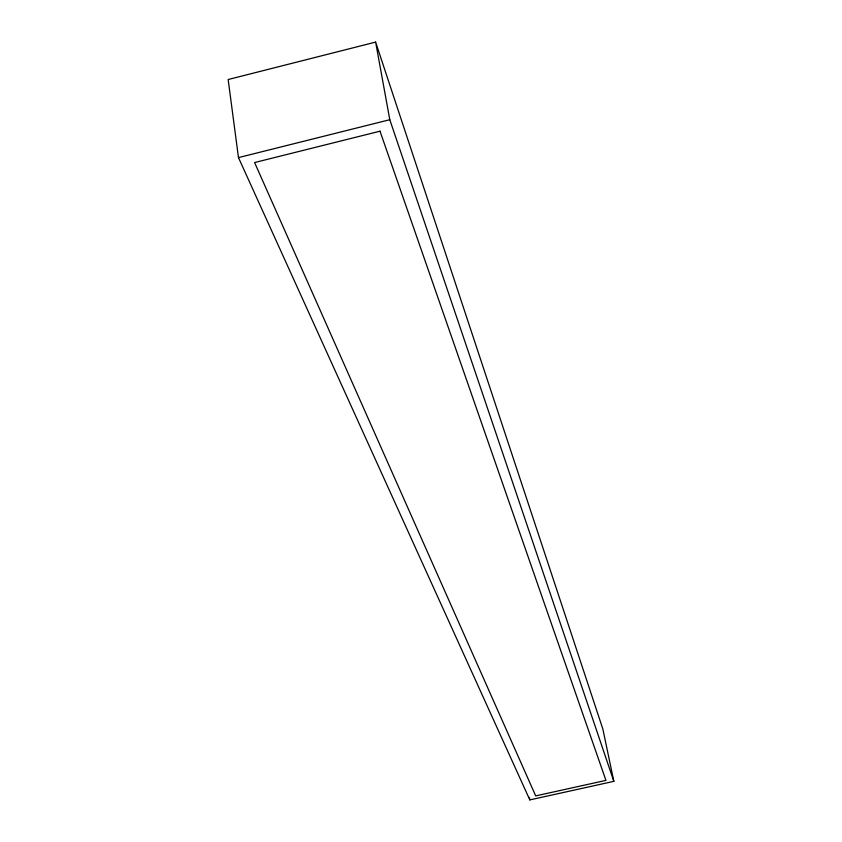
<?xml version="1.0" encoding="UTF-8"?>
<svg xmlns="http://www.w3.org/2000/svg" width="842" height="842" viewBox="0 0 842 842"><rect width="100%" height="100%" fill="white"/><g stroke="black" fill="none" stroke-linecap="round" stroke-linejoin="round"><path stroke-width="1.26" d="M375.637 42.1L228.161 79.527L238.475 157.601L529.818 799.9L613.839 781.355L602.872 729.109L375.637 42.1L389.793 119.711L613.839 781.355M238.475 157.601L389.793 119.711M529.344 797.353L529.818 799.9M380.005 131.194L254.6 162.548L535.701 795.89L605.935 780.387L380.005 131.194"/></g></svg>
